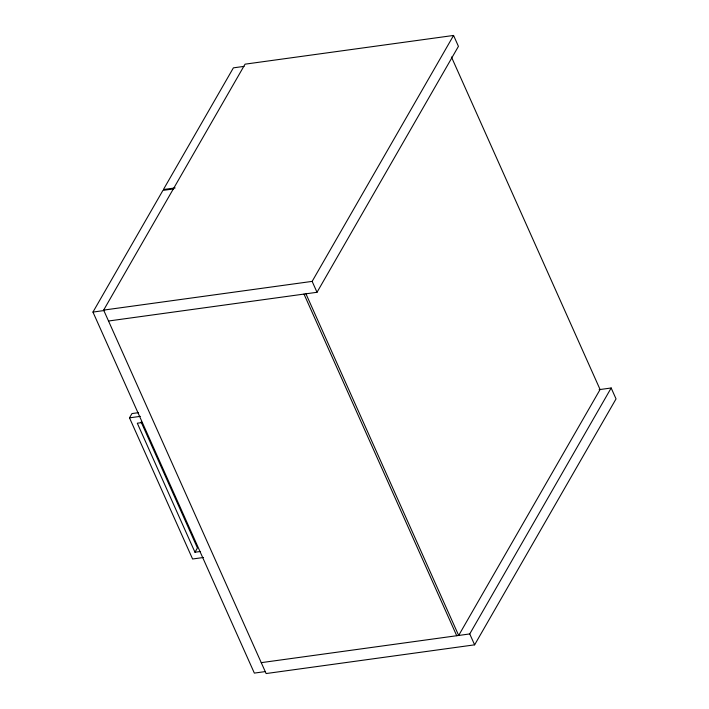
<?xml version="1.0" encoding="UTF-8"?>
<svg xmlns="http://www.w3.org/2000/svg" width="709" height="709" viewBox="0 0 709 709"><rect width="100%" height="100%" fill="white"/><g stroke="black" fill="none" stroke-linecap="round" stroke-linejoin="round"><path stroke-width="1.06" d="M265.006 671.627L254.345 673.098L92.959 312.075L162.928 190.393L173.59 188.922M599.149 389.649L611.167 387.991L616.041 398.901L474.622 644.836L266.123 673.55L103.647 310.099L245.066 64.165L453.565 35.45L458.439 46.351L317.02 292.285L108.521 321.009M203.456 557.496L192.591 558.993L129.499 417.849L131.963 413.569L138.477 412.673M103.647 310.099L312.146 281.384L453.565 35.45M142.385 422.511L137.298 423.211L194.975 552.231L197.439 547.951L141.109 421.952M261.249 662.649L469.748 633.935L611.167 387.991M244.056 66.38L233.394 67.851L163.416 189.533L175.15 187.92M92.959 312.075L104.684 310.453M129.499 417.849L140.355 416.36M194.975 552.231L200.062 551.531M451.429 56.977L600.089 389.525L458.67 635.459L305.951 293.818M312.146 281.384L317.02 292.285M469.748 633.935L474.622 644.836M303.993 294.084L456.72 635.725"/></g></svg>
